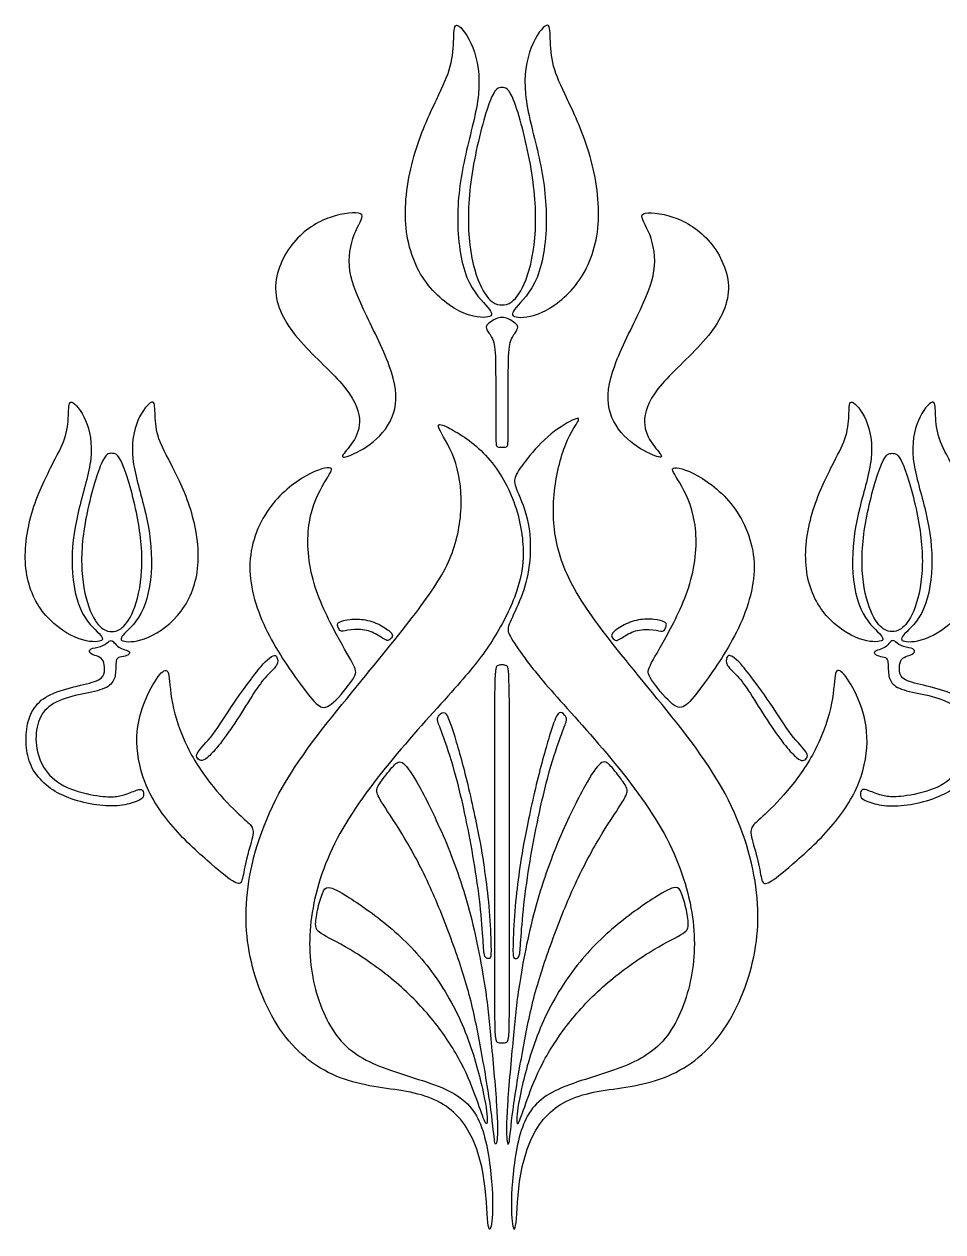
# Model space of a CAD drawing. Header units: millimetres. Extents: x -100 to 100, y -108 to 99.
# Drawn here: x 29.06 to 53.42, y 31.34 to 63.39 of the extents above; entities that cross this region are included whole.
import ezdxf

# ---------------------------------------------------------------- set-up
doc = ezdxf.new("R2010")
doc.units = ezdxf.units.MM
doc.header["$MEASUREMENT"] = 0

msp = doc.modelspace()

# ---------------------------------------------------------------- linework, layer by layer
at = {"color": 5, "linetype": 'ByBlock', "lineweight": -2}
for points, knots in [([(39.994, 61.382), (39.811, 60.994), (39.566, 60.464), (39.399, 59.878), (39.231, 59.293), (39.141, 58.652), (39.184, 58.079), (39.226, 57.507), (39.401, 57.001), (39.676, 56.601), (39.952, 56.201), (40.327, 55.905), (40.647, 55.753), (40.967, 55.6), (41.232, 55.59), (41.493, 55.65), (41.488, 55.72), (41.227, 56.02), (40.972, 56.251), (40.805, 56.666), (40.637, 57.081), (40.557, 57.682), (40.559, 58.257), (40.562, 58.833), (40.647, 59.383), (40.772, 59.936), (40.897, 60.489), (41.062, 61.044), (41.11, 61.532), (41.157, 62.02), (41.087, 62.44), (40.96, 62.765), (40.832, 63.091), (40.647, 63.321), (40.462, 63.386), (40.462, 63.221), (40.454, 63.006), (40.447, 62.79), (40.432, 62.525), (40.364, 62.27), (40.297, 62.015), (40.177, 61.77), (39.994, 61.382)], [0, 0, 0, 0, 0.0625, 0.0625, 0.0625, 0.125, 0.125, 0.125, 0.1875, 0.1875, 0.1875, 0.25, 0.25, 0.25, 0.3125, 0.3125, 0.375, 0.375, 0.4375, 0.4375, 0.4375, 0.5, 0.5, 0.5, 0.5625, 0.5625, 0.5625, 0.625, 0.625, 0.625, 0.6875, 0.6875, 0.6875, 0.75, 0.75, 0.8125, 0.8125, 0.8125, 0.875, 0.875, 0.875, 1, 1, 1, 1]), ([(43.474, 61.382), (43.657, 60.994), (43.902, 60.464), (44.07, 59.878), (44.237, 59.293), (44.327, 58.652), (44.285, 58.079), (44.242, 57.507), (44.067, 57.001), (43.792, 56.601), (43.517, 56.201), (43.141, 55.905), (42.821, 55.753), (42.501, 55.6), (42.236, 55.59), (41.976, 55.65), (41.981, 55.72), (42.241, 56.02), (42.496, 56.251), (42.664, 56.666), (42.831, 57.081), (42.911, 57.682), (42.909, 58.257), (42.906, 58.833), (42.821, 59.383), (42.696, 59.936), (42.571, 60.489), (42.406, 61.044), (42.358, 61.532), (42.311, 62.02), (42.381, 62.44), (42.508, 62.765), (42.636, 63.091), (42.821, 63.321), (43.006, 63.386), (43.006, 63.221), (43.014, 63.006), (43.021, 62.79), (43.036, 62.525), (43.104, 62.27), (43.171, 62.015), (43.292, 61.77), (43.474, 61.382)], [0, 0, 0, 0, 0.0625, 0.0625, 0.0625, 0.125, 0.125, 0.125, 0.1875, 0.1875, 0.1875, 0.25, 0.25, 0.25, 0.3125, 0.3125, 0.375, 0.375, 0.4375, 0.4375, 0.4375, 0.5, 0.5, 0.5, 0.5625, 0.5625, 0.5625, 0.625, 0.625, 0.625, 0.6875, 0.6875, 0.6875, 0.75, 0.75, 0.8125, 0.8125, 0.8125, 0.875, 0.875, 0.875, 1, 1, 1, 1]), ([(41.734, 61.703), (41.645, 61.703), (41.556, 61.703), (41.42, 61.355), (41.283, 61.007), (41.097, 60.312), (40.982, 59.669), (40.867, 59.026), (40.822, 58.435), (40.85, 57.91), (40.877, 57.385), (40.977, 56.924), (41.097, 56.607), (41.217, 56.289), (41.358, 56.114), (41.467, 56.027), (41.576, 55.939), (41.655, 55.94), (41.734, 55.941)], [0, 0, 0, 0, 0.142857, 0.142857, 0.142857, 0.285714, 0.285714, 0.285714, 0.428571, 0.428571, 0.428571, 0.571429, 0.571429, 0.571429, 0.714286, 0.714286, 0.714286, 1, 1, 1, 1]), ([(41.734, 55.941), (41.813, 55.94), (41.892, 55.939), (42.001, 56.027), (42.111, 56.114), (42.251, 56.289), (42.371, 56.607), (42.491, 56.924), (42.591, 57.385), (42.619, 57.91), (42.646, 58.435), (42.601, 59.026), (42.486, 59.669), (42.371, 60.312), (42.186, 61.007), (42.049, 61.355), (41.912, 61.703), (41.823, 61.703), (41.734, 61.703)], [1, 1, 1, 1, 1.285714, 1.285714, 1.285714, 1.428571, 1.428571, 1.428571, 1.571429, 1.571429, 1.571429, 1.714286, 1.714286, 1.714286, 1.857143, 1.857143, 1.857143, 2, 2, 2, 2]), ([(37.689, 56.973), (37.714, 56.628), (37.849, 56.273), (38.065, 55.813), (38.28, 55.352), (38.575, 54.787), (38.745, 54.324), (38.915, 53.861), (38.96, 53.501), (38.89, 53.183), (38.82, 52.866), (38.635, 52.59), (38.41, 52.383), (38.185, 52.175), (37.919, 52.035), (37.744, 51.96), (37.569, 51.885), (37.399, 51.865), (37.669, 52.135), (37.779, 52.303), (37.889, 52.47), (37.975, 52.67), (37.952, 52.923), (37.929, 53.176), (37.799, 53.481), (37.489, 53.841), (37.179, 54.201), (36.689, 54.617), (36.328, 55.045), (35.968, 55.472), (35.738, 55.913), (35.723, 56.808), (35.938, 57.264), (36.216, 57.596), (36.493, 57.929), (36.834, 58.139), (37.179, 58.259), (37.524, 58.379), (37.874, 58.409), (37.985, 58.349), (38.095, 58.289), (37.965, 58.139), (37.857, 57.897), (37.749, 57.654), (37.664, 57.319), (37.689, 56.973)], [0, 0, 0, 0, 0.058824, 0.058824, 0.058824, 0.117647, 0.117647, 0.117647, 0.176471, 0.176471, 0.176471, 0.235294, 0.235294, 0.235294, 0.294118, 0.294118, 0.294118, 0.352941, 0.411765, 0.411765, 0.411765, 0.470588, 0.470588, 0.470588, 0.529412, 0.529412, 0.529412, 0.588235, 0.588235, 0.588235, 0.647059, 0.647059, 0.705882, 0.705882, 0.705882, 0.764706, 0.764706, 0.764706, 0.823529, 0.823529, 0.823529, 0.882353, 0.882353, 0.882353, 1, 1, 1, 1]), ([(45.779, 56.973), (45.754, 56.628), (45.619, 56.273), (45.404, 55.813), (45.188, 55.352), (44.893, 54.787), (44.723, 54.324), (44.553, 53.861), (44.508, 53.501), (44.578, 53.183), (44.648, 52.866), (44.833, 52.59), (45.058, 52.383), (45.284, 52.175), (45.549, 52.035), (45.724, 51.96), (45.899, 51.885), (46.069, 51.865), (45.799, 52.135), (45.689, 52.303), (45.579, 52.47), (45.494, 52.67), (45.516, 52.923), (45.539, 53.176), (45.669, 53.481), (45.979, 53.841), (46.289, 54.201), (46.78, 54.617), (47.14, 55.045), (47.5, 55.472), (47.73, 55.913), (47.745, 56.808), (47.53, 57.264), (47.252, 57.596), (46.975, 57.929), (46.635, 58.139), (46.289, 58.259), (45.944, 58.379), (45.594, 58.409), (45.484, 58.349), (45.374, 58.289), (45.504, 58.139), (45.611, 57.897), (45.719, 57.654), (45.804, 57.319), (45.779, 56.973)], [0, 0, 0, 0, 0.058824, 0.058824, 0.058824, 0.117647, 0.117647, 0.117647, 0.176471, 0.176471, 0.176471, 0.235294, 0.235294, 0.235294, 0.294118, 0.294118, 0.294118, 0.352941, 0.411765, 0.411765, 0.411765, 0.470588, 0.470588, 0.470588, 0.529412, 0.529412, 0.529412, 0.588235, 0.588235, 0.588235, 0.647059, 0.647059, 0.705882, 0.705882, 0.705882, 0.764706, 0.764706, 0.764706, 0.823529, 0.823529, 0.823529, 0.882353, 0.882353, 0.882353, 1, 1, 1, 1]), ([(41.734, 55.606), (41.701, 55.606), (41.668, 55.606), (41.614, 55.585), (41.559, 55.563), (41.483, 55.519), (41.427, 55.481), (41.37, 55.444), (41.334, 55.413), (41.322, 55.376), (41.309, 55.339), (41.32, 55.296), (41.403, 55.169), (41.474, 55.084), (41.514, 54.943), (41.554, 54.802), (41.563, 54.606), (41.566, 54.152), (41.569, 53.698), (41.567, 52.986), (41.569, 52.616), (41.571, 52.245), (41.577, 52.216), (41.591, 52.197), (41.604, 52.178), (41.626, 52.168), (41.651, 52.163), (41.676, 52.158), (41.705, 52.159), (41.734, 52.159)], [0, 0, 0, 0, 0.090909, 0.090909, 0.090909, 0.181818, 0.181818, 0.181818, 0.272727, 0.272727, 0.272727, 0.363636, 0.363636, 0.454545, 0.454545, 0.454545, 0.545455, 0.545455, 0.545455, 0.636364, 0.636364, 0.636364, 0.727273, 0.727273, 0.727273, 0.818182, 0.818182, 0.818182, 1, 1, 1, 1]), ([(41.734, 52.159), (41.763, 52.159), (41.792, 52.158), (41.817, 52.163), (41.843, 52.168), (41.864, 52.178), (41.878, 52.197), (41.891, 52.216), (41.898, 52.245), (41.899, 52.616), (41.901, 52.986), (41.899, 53.698), (41.905, 54.606), (41.914, 54.802), (41.954, 54.943), (41.994, 55.084), (42.065, 55.169), (42.106, 55.232), (42.148, 55.296), (42.159, 55.339), (42.147, 55.376), (42.134, 55.413), (42.098, 55.444), (42.041, 55.481), (41.985, 55.519), (41.909, 55.563), (41.854, 55.585), (41.8, 55.606), (41.767, 55.606), (41.734, 55.606)], [1, 1, 1, 1, 1.181818, 1.181818, 1.181818, 1.272727, 1.272727, 1.272727, 1.363636, 1.363636, 1.363636, 1.454545, 1.454545, 1.545455, 1.545455, 1.545455, 1.636364, 1.636364, 1.636364, 1.727273, 1.727273, 1.727273, 1.818182, 1.818182, 1.818182, 1.909091, 1.909091, 1.909091, 2, 2, 2, 2]), ([(29.828, 51.736), (29.665, 51.418), (29.225, 50.548), (29.064, 49.498), (29.102, 49.028), (29.14, 48.558), (29.297, 48.144), (29.543, 47.815), (29.79, 47.487), (30.126, 47.245), (30.413, 47.12), (30.7, 46.995), (30.938, 46.987), (31.054, 47.011), (31.171, 47.036), (31.166, 47.093), (31.05, 47.216), (30.933, 47.339), (30.704, 47.528), (30.554, 47.869), (30.404, 48.209), (30.332, 48.702), (30.335, 49.174), (30.337, 49.645), (30.413, 50.097), (30.525, 50.55), (30.637, 51.004), (30.785, 51.459), (30.828, 51.859), (30.87, 52.259), (30.808, 52.604), (30.693, 52.871), (30.579, 53.137), (30.413, 53.326), (30.33, 53.353), (30.247, 53.379), (30.247, 53.244), (30.234, 52.891), (30.22, 52.674), (30.16, 52.464), (30.099, 52.255), (29.992, 52.054), (29.828, 51.736)], [0, 0, 0, 0, 0.0625, 0.125, 0.125, 0.125, 0.1875, 0.1875, 0.1875, 0.25, 0.25, 0.25, 0.3125, 0.3125, 0.3125, 0.375, 0.375, 0.375, 0.4375, 0.4375, 0.4375, 0.5, 0.5, 0.5, 0.5625, 0.5625, 0.5625, 0.625, 0.625, 0.625, 0.6875, 0.6875, 0.6875, 0.75, 0.75, 0.75, 0.8125, 0.8125, 0.875, 0.875, 0.875, 1, 1, 1, 1]), ([(32.946, 51.736), (33.109, 51.418), (33.329, 50.983), (33.629, 50.023), (33.71, 49.498), (33.672, 49.028), (33.634, 48.558), (33.477, 48.144), (33.23, 47.815), (32.984, 47.487), (32.648, 47.245), (32.361, 47.12), (32.074, 46.995), (31.836, 46.987), (31.72, 47.011), (31.603, 47.036), (31.608, 47.093), (31.724, 47.216), (31.841, 47.339), (32.069, 47.528), (32.22, 47.869), (32.37, 48.209), (32.442, 48.702), (32.439, 49.174), (32.437, 49.645), (32.361, 50.097), (32.249, 50.55), (32.137, 51.004), (31.989, 51.459), (31.946, 51.859), (31.904, 52.259), (31.966, 52.604), (32.081, 52.871), (32.195, 53.137), (32.361, 53.326), (32.444, 53.353), (32.527, 53.379), (32.527, 53.244), (32.54, 52.891), (32.554, 52.674), (32.614, 52.464), (32.675, 52.255), (32.782, 52.054), (32.946, 51.736)], [0, 0, 0, 0, 0.0625, 0.0625, 0.125, 0.125, 0.125, 0.1875, 0.1875, 0.1875, 0.25, 0.25, 0.25, 0.3125, 0.3125, 0.3125, 0.375, 0.375, 0.375, 0.4375, 0.4375, 0.4375, 0.5, 0.5, 0.5, 0.5625, 0.5625, 0.5625, 0.625, 0.625, 0.625, 0.6875, 0.6875, 0.6875, 0.75, 0.75, 0.75, 0.8125, 0.8125, 0.875, 0.875, 0.875, 1, 1, 1, 1]), ([(50.522, 51.736), (50.359, 51.418), (49.919, 50.548), (49.758, 49.498), (49.796, 49.028), (49.834, 48.558), (49.991, 48.144), (50.238, 47.815), (50.484, 47.487), (50.82, 47.245), (51.107, 47.12), (51.394, 46.995), (51.632, 46.987), (51.748, 47.011), (51.865, 47.036), (51.86, 47.093), (51.744, 47.216), (51.627, 47.339), (51.399, 47.528), (51.249, 47.869), (51.098, 48.209), (51.027, 48.702), (51.029, 49.174), (51.031, 49.645), (51.107, 50.097), (51.219, 50.55), (51.331, 51.004), (51.479, 51.459), (51.522, 51.859), (51.565, 52.259), (51.502, 52.604), (51.388, 52.871), (51.273, 53.137), (51.107, 53.326), (50.941, 53.379), (50.941, 53.244), (50.935, 53.068), (50.928, 52.891), (50.915, 52.674), (50.854, 52.464), (50.794, 52.255), (50.686, 52.054), (50.522, 51.736)], [0, 0, 0, 0, 0.0625, 0.125, 0.125, 0.125, 0.1875, 0.1875, 0.1875, 0.25, 0.25, 0.25, 0.3125, 0.3125, 0.3125, 0.375, 0.375, 0.375, 0.4375, 0.4375, 0.4375, 0.5, 0.5, 0.5, 0.5625, 0.5625, 0.5625, 0.625, 0.625, 0.625, 0.6875, 0.6875, 0.6875, 0.75, 0.75, 0.8125, 0.8125, 0.8125, 0.875, 0.875, 0.875, 1, 1, 1, 1]), ([(53.64, 51.736), (53.804, 51.418), (54.243, 50.548), (54.404, 49.498), (54.366, 49.028), (54.328, 48.558), (54.171, 48.144), (53.925, 47.815), (53.678, 47.487), (53.342, 47.245), (53.055, 47.12), (52.768, 46.995), (52.531, 46.987), (52.414, 47.011), (52.298, 47.036), (52.302, 47.093), (52.419, 47.216), (52.535, 47.339), (52.764, 47.528), (52.914, 47.869), (53.064, 48.209), (53.136, 48.702), (53.134, 49.174), (53.131, 49.645), (53.055, 50.097), (52.943, 50.55), (52.831, 51.004), (52.683, 51.459), (52.64, 51.859), (52.598, 52.259), (52.661, 52.604), (52.775, 52.871), (52.889, 53.137), (53.055, 53.326), (53.221, 53.379), (53.221, 53.244), (53.228, 53.068), (53.234, 52.891), (53.248, 52.674), (53.308, 52.464), (53.369, 52.255), (53.476, 52.054), (53.64, 51.736)], [0, 0, 0, 0, 0.0625, 0.125, 0.125, 0.125, 0.1875, 0.1875, 0.1875, 0.25, 0.25, 0.25, 0.3125, 0.3125, 0.3125, 0.375, 0.375, 0.375, 0.4375, 0.4375, 0.4375, 0.5, 0.5, 0.5, 0.5625, 0.5625, 0.5625, 0.625, 0.625, 0.625, 0.6875, 0.6875, 0.6875, 0.75, 0.75, 0.8125, 0.8125, 0.8125, 0.875, 0.875, 0.875, 1, 1, 1, 1]), ([(43.975, 47.888), (44.368, 47.304), (44.933, 46.609), (45.599, 45.798), (46.264, 44.987), (47.03, 44.062), (47.553, 43.144), (48.075, 42.225), (48.356, 41.315), (48.466, 40.497), (48.576, 39.679), (48.516, 38.953), (48.311, 38.238), (48.105, 37.522), (47.755, 36.817), (47.3, 36.309), (46.845, 35.801), (46.284, 35.491), (45.098, 35.155), (44.473, 35.13), (43.457, 34.87), (43.067, 34.635), (42.784, 34.265), (42.501, 33.894), (42.326, 33.389), (42.234, 32.874), (42.141, 32.358), (42.131, 31.833), (42.081, 31.343), (42.041, 31.378), (42.014, 31.553), (41.986, 31.728), (41.971, 32.043), (41.999, 32.503), (42.026, 32.964), (42.096, 33.569), (42.246, 34.03), (42.396, 34.49), (42.627, 34.805), (43.064, 35.043), (43.502, 35.28), (44.148, 35.441), (44.688, 35.628), (45.228, 35.816), (45.664, 36.031), (45.999, 36.406), (46.334, 36.782), (46.569, 37.317), (46.704, 37.882), (46.84, 38.448), (46.875, 39.043), (46.785, 39.696), (46.694, 40.349), (46.479, 41.06), (46.104, 41.775), (45.729, 42.491), (45.193, 43.211), (44.62, 43.902), (44.048, 44.592), (43.437, 45.253), (43.034, 45.713), (42.631, 46.173), (42.436, 46.434), (42.276, 46.656), (42.115, 46.878), (41.989, 47.063), (41.873, 47.305), (41.883, 47.362), (41.95, 47.517), (42.016, 47.673), (42.138, 47.925), (42.239, 48.18), (42.339, 48.436), (42.416, 48.693), (42.496, 49.364), (42.499, 49.777), (42.364, 50.49), (42.226, 50.79), (42.147, 50.981), (42.068, 51.173), (42.048, 51.255), (42.082, 51.36), (42.116, 51.465), (42.204, 51.593), (42.352, 51.784), (42.501, 51.976), (42.711, 52.231), (43.182, 52.644), (43.442, 52.801), (43.596, 52.876), (43.75, 52.951), (43.797, 52.944), (43.75, 52.851), (43.702, 52.759), (43.56, 52.581), (43.424, 52.241), (43.289, 51.901), (43.162, 51.398), (43.115, 50.9), (43.069, 50.402), (43.104, 49.909), (43.232, 49.427), (43.36, 48.944), (43.581, 48.472), (43.975, 47.888)], [0, 0, 0, 0, 0.026316, 0.026316, 0.026316, 0.052632, 0.052632, 0.052632, 0.078947, 0.078947, 0.078947, 0.105263, 0.105263, 0.105263, 0.131579, 0.131579, 0.131579, 0.157895, 0.157895, 0.184211, 0.184211, 0.210526, 0.210526, 0.210526, 0.236842, 0.236842, 0.236842, 0.263158, 0.263158, 0.289474, 0.289474, 0.289474, 0.315789, 0.315789, 0.315789, 0.342105, 0.342105, 0.342105, 0.368421, 0.368421, 0.368421, 0.394737, 0.394737, 0.394737, 0.421053, 0.421053, 0.421053, 0.447368, 0.447368, 0.447368, 0.473684, 0.473684, 0.473684, 0.5, 0.5, 0.5, 0.526316, 0.526316, 0.526316, 0.552632, 0.552632, 0.552632, 0.578947, 0.578947, 0.578947, 0.605263, 0.605263, 0.631579, 0.631579, 0.631579, 0.657895, 0.657895, 0.657895, 0.684211, 0.684211, 0.710526, 0.710526, 0.736842, 0.736842, 0.736842, 0.763158, 0.763158, 0.763158, 0.789474, 0.789474, 0.789474, 0.815789, 0.815789, 0.842105, 0.842105, 0.842105, 0.868421, 0.868421, 0.868421, 0.894737, 0.894737, 0.894737, 0.921053, 0.921053, 0.921053, 0.947368, 0.947368, 0.947368, 1, 1, 1, 1]), ([(42.065, 48.177), (42.221, 48.586), (42.301, 48.971), (42.295, 49.409), (42.289, 49.847), (42.196, 50.337), (41.833, 51.255), (41.563, 51.683), (41.239, 52.011), (40.915, 52.338), (40.537, 52.566), (40.085, 52.794), (40.009, 52.794), (40.071, 52.65), (40.132, 52.506), (40.33, 52.218), (40.462, 51.863), (40.595, 51.508), (40.662, 51.085), (40.642, 50.187), (40.555, 49.712), (40.377, 49.268), (40.2, 48.824), (39.933, 48.412), (39.517, 47.858), (39.1, 47.304), (38.535, 46.609), (37.87, 45.798), (37.204, 44.987), (36.439, 44.062), (35.916, 43.144), (35.393, 42.225), (35.113, 41.315), (35.002, 40.497), (34.892, 39.679), (34.952, 38.953), (35.158, 38.238), (35.363, 37.522), (35.713, 36.817), (36.168, 36.309), (36.624, 35.801), (37.184, 35.491), (37.777, 35.323), (38.37, 35.155), (38.995, 35.13), (39.503, 35), (40.011, 34.87), (40.401, 34.635), (40.684, 34.265), (40.967, 33.894), (41.142, 33.389), (41.234, 32.874), (41.327, 32.358), (41.337, 31.833), (41.362, 31.588), (41.387, 31.343), (41.427, 31.378), (41.455, 31.553), (41.482, 31.728), (41.497, 32.043), (41.47, 32.503), (41.442, 32.964), (41.372, 33.569), (41.222, 34.03), (41.072, 34.49), (40.842, 34.805), (40.404, 35.043), (39.966, 35.28), (39.321, 35.441), (38.78, 35.628), (38.24, 35.816), (37.805, 36.031), (37.469, 36.406), (37.134, 36.782), (36.899, 37.317), (36.764, 37.882), (36.629, 38.448), (36.594, 39.043), (36.684, 39.696), (36.774, 40.349), (36.989, 41.06), (37.364, 41.775), (37.739, 42.491), (38.275, 43.211), (38.848, 43.902), (39.421, 44.592), (40.031, 45.253), (40.47, 45.748), (40.909, 46.243), (41.176, 46.572), (41.426, 46.954), (41.676, 47.335), (41.908, 47.768), (42.065, 48.177)], [0, 0, 0, 0, 0.030303, 0.030303, 0.030303, 0.060606, 0.060606, 0.090909, 0.090909, 0.090909, 0.121212, 0.121212, 0.151515, 0.151515, 0.151515, 0.181818, 0.181818, 0.181818, 0.212121, 0.212121, 0.242424, 0.242424, 0.242424, 0.272727, 0.272727, 0.272727, 0.30303, 0.30303, 0.30303, 0.333333, 0.333333, 0.333333, 0.363636, 0.363636, 0.363636, 0.393939, 0.393939, 0.393939, 0.424242, 0.424242, 0.424242, 0.454545, 0.454545, 0.454545, 0.484848, 0.484848, 0.484848, 0.515152, 0.515152, 0.515152, 0.545455, 0.545455, 0.545455, 0.575758, 0.575758, 0.575758, 0.606061, 0.606061, 0.606061, 0.636364, 0.636364, 0.636364, 0.666667, 0.666667, 0.666667, 0.69697, 0.69697, 0.69697, 0.727273, 0.727273, 0.727273, 0.757576, 0.757576, 0.757576, 0.787879, 0.787879, 0.787879, 0.818182, 0.818182, 0.818182, 0.848485, 0.848485, 0.848485, 0.878788, 0.878788, 0.878788, 0.909091, 0.909091, 0.909091, 0.939394, 0.939394, 0.939394, 1, 1, 1, 1]), ([(31.387, 51.999), (31.307, 51.999), (31.228, 51.999), (31.105, 51.714), (30.982, 51.429), (30.817, 50.858), (30.713, 50.331), (30.61, 49.804), (30.57, 49.32), (30.595, 48.889), (30.619, 48.458), (30.709, 48.081), (30.817, 47.82), (30.924, 47.56), (31.05, 47.416), (31.148, 47.344), (31.246, 47.273), (31.316, 47.274), (31.387, 47.275)], [0, 0, 0, 0, 0.142857, 0.142857, 0.142857, 0.285714, 0.285714, 0.285714, 0.428571, 0.428571, 0.428571, 0.571429, 0.571429, 0.571429, 0.714286, 0.714286, 0.714286, 1, 1, 1, 1]), ([(31.387, 47.275), (31.458, 47.274), (31.528, 47.273), (31.626, 47.344), (31.724, 47.416), (31.85, 47.56), (31.957, 47.82), (32.065, 48.081), (32.155, 48.458), (32.179, 48.889), (32.204, 49.32), (32.164, 49.804), (32.06, 50.331), (31.957, 50.858), (31.792, 51.429), (31.669, 51.714), (31.546, 51.999), (31.467, 51.999), (31.387, 51.999)], [1, 1, 1, 1, 1.285714, 1.285714, 1.285714, 1.428571, 1.428571, 1.428571, 1.571429, 1.571429, 1.571429, 1.714286, 1.714286, 1.714286, 1.857143, 1.857143, 1.857143, 2, 2, 2, 2]), ([(52.081, 47.275), (52.011, 47.274), (51.94, 47.273), (51.842, 47.344), (51.744, 47.416), (51.618, 47.56), (51.511, 47.82), (51.403, 48.081), (51.314, 48.458), (51.289, 48.889), (51.264, 49.32), (51.305, 49.804), (51.408, 50.331), (51.511, 50.858), (51.677, 51.429), (51.799, 51.714), (51.922, 51.999), (52.002, 51.999), (52.081, 51.999)], [1, 1, 1, 1, 1.285714, 1.285714, 1.285714, 1.428571, 1.428571, 1.428571, 1.571429, 1.571429, 1.571429, 1.714286, 1.714286, 1.714286, 1.857143, 1.857143, 1.857143, 2, 2, 2, 2]), ([(52.081, 51.999), (52.161, 51.999), (52.24, 51.999), (52.363, 51.714), (52.486, 51.429), (52.652, 50.858), (52.858, 49.804), (52.898, 49.32), (52.874, 48.889), (52.849, 48.458), (52.759, 48.081), (52.652, 47.82), (52.544, 47.56), (52.419, 47.416), (52.32, 47.344), (52.222, 47.273), (52.152, 47.274), (52.081, 47.275)], [0, 0, 0, 0, 0.142857, 0.142857, 0.142857, 0.285714, 0.285714, 0.428571, 0.428571, 0.428571, 0.571429, 0.571429, 0.571429, 0.714286, 0.714286, 0.714286, 1, 1, 1, 1]), ([(36.408, 45.848), (36.163, 46.181), (35.798, 46.696), (35.518, 47.257), (35.237, 47.817), (35.042, 48.422), (35.052, 49.563), (35.258, 50.099), (35.55, 50.514), (35.843, 50.929), (36.223, 51.224), (36.859, 51.58), (37.114, 51.64), (37.189, 51.607), (37.264, 51.575), (37.159, 51.45), (37.019, 51.212), (36.879, 50.974), (36.703, 50.624), (36.628, 50.176), (36.553, 49.728), (36.578, 49.183), (36.724, 48.648), (36.869, 48.112), (37.134, 47.587), (37.346, 47.194), (37.559, 46.801), (37.719, 46.541), (37.799, 46.381), (37.879, 46.221), (37.879, 46.161), (37.767, 45.991), (37.654, 45.821), (37.429, 45.54), (37.104, 45.245), (37.004, 45.23), (36.891, 45.298), (36.779, 45.365), (36.653, 45.515), (36.408, 45.848)], [0, 0, 0, 0, 0.066667, 0.066667, 0.066667, 0.133333, 0.133333, 0.2, 0.2, 0.2, 0.266667, 0.266667, 0.333333, 0.333333, 0.333333, 0.4, 0.4, 0.4, 0.466667, 0.466667, 0.466667, 0.533333, 0.533333, 0.533333, 0.6, 0.6, 0.6, 0.666667, 0.666667, 0.666667, 0.733333, 0.733333, 0.733333, 0.8, 0.8, 0.866667, 0.866667, 0.866667, 1, 1, 1, 1]), ([(47.06, 45.848), (47.305, 46.181), (47.67, 46.696), (47.951, 47.257), (48.231, 47.817), (48.426, 48.422), (48.416, 49.563), (48.211, 50.099), (47.918, 50.514), (47.625, 50.929), (47.245, 51.224), (46.61, 51.58), (46.354, 51.64), (46.279, 51.607), (46.204, 51.575), (46.309, 51.45), (46.449, 51.212), (46.59, 50.974), (46.765, 50.624), (46.84, 50.176), (46.915, 49.728), (46.89, 49.183), (46.6, 48.112), (46.334, 47.587), (46.122, 47.194), (45.909, 46.801), (45.749, 46.541), (45.669, 46.381), (45.589, 46.221), (45.589, 46.161), (45.814, 45.821), (46.039, 45.54), (46.202, 45.393), (46.364, 45.245), (46.464, 45.23), (46.577, 45.298), (46.69, 45.365), (46.815, 45.515), (47.06, 45.848)], [0, 0, 0, 0, 0.066667, 0.066667, 0.066667, 0.133333, 0.133333, 0.2, 0.2, 0.2, 0.266667, 0.266667, 0.333333, 0.333333, 0.333333, 0.4, 0.4, 0.4, 0.466667, 0.466667, 0.466667, 0.533333, 0.533333, 0.6, 0.6, 0.6, 0.666667, 0.666667, 0.666667, 0.733333, 0.733333, 0.8, 0.8, 0.8, 0.866667, 0.866667, 0.866667, 1, 1, 1, 1]), ([(38.539, 47.424), (38.415, 47.492), (38.263, 47.549), (37.971, 47.606), (37.83, 47.607), (37.708, 47.592), (37.585, 47.578), (37.48, 47.547), (37.426, 47.522), (37.372, 47.497), (37.369, 47.476), (37.376, 47.44), (37.383, 47.404), (37.401, 47.353), (37.418, 47.32), (37.436, 47.288), (37.453, 47.274), (37.584, 47.289), (37.696, 47.318), (37.827, 47.325), (37.958, 47.332), (38.108, 47.317), (38.241, 47.27), (38.375, 47.224), (38.493, 47.145), (38.569, 47.097), (38.644, 47.049), (38.677, 47.031), (38.71, 47.036), (38.743, 47.041), (38.777, 47.07), (38.802, 47.101), (38.827, 47.133), (38.843, 47.167), (38.803, 47.223), (38.762, 47.279), (38.664, 47.357), (38.539, 47.424)], [0, 0, 0, 0, 0.071429, 0.071429, 0.142857, 0.142857, 0.142857, 0.214286, 0.214286, 0.214286, 0.285714, 0.285714, 0.285714, 0.357143, 0.357143, 0.357143, 0.428571, 0.428571, 0.5, 0.5, 0.5, 0.571429, 0.571429, 0.571429, 0.642857, 0.642857, 0.642857, 0.714286, 0.714286, 0.714286, 0.785714, 0.785714, 0.785714, 0.857143, 0.857143, 0.857143, 1, 1, 1, 1]), ([(44.929, 47.424), (45.054, 47.492), (45.206, 47.549), (45.498, 47.606), (45.638, 47.607), (45.76, 47.592), (45.883, 47.578), (45.988, 47.547), (46.042, 47.522), (46.096, 47.497), (46.099, 47.476), (46.092, 47.44), (46.085, 47.404), (46.067, 47.353), (46.032, 47.288), (46.015, 47.274), (45.885, 47.289), (45.772, 47.318), (45.641, 47.325), (45.51, 47.332), (45.361, 47.317), (45.093, 47.224), (44.975, 47.145), (44.899, 47.097), (44.824, 47.049), (44.791, 47.031), (44.725, 47.041), (44.691, 47.07), (44.666, 47.101), (44.641, 47.133), (44.625, 47.167), (44.666, 47.223), (44.706, 47.279), (44.804, 47.357), (44.929, 47.424)], [0, 0, 0, 0, 0.071429, 0.071429, 0.142857, 0.142857, 0.142857, 0.214286, 0.214286, 0.214286, 0.285714, 0.285714, 0.285714, 0.357143, 0.357143, 0.428571, 0.428571, 0.5, 0.5, 0.5, 0.571429, 0.571429, 0.642857, 0.642857, 0.642857, 0.714286, 0.714286, 0.785714, 0.785714, 0.785714, 0.857143, 0.857143, 0.857143, 1, 1, 1, 1]), ([(31.079, 42.904), (30.865, 42.932), (30.555, 42.992), (30.296, 43.094), (30.037, 43.197), (29.83, 43.342), (29.681, 43.527), (29.532, 43.712), (29.442, 43.937), (29.402, 44.163), (29.362, 44.388), (29.372, 44.613), (29.422, 44.803), (29.472, 44.993), (29.562, 45.148), (29.716, 45.271), (29.87, 45.393), (30.087, 45.484), (30.324, 45.547), (30.56, 45.611), (30.815, 45.649), (31.006, 45.7), (31.196, 45.751), (31.321, 45.816), (31.392, 45.906), (31.463, 45.996), (31.481, 46.111), (31.488, 46.21), (31.496, 46.309), (31.493, 46.392), (31.499, 46.453), (31.505, 46.514), (31.518, 46.554), (31.608, 46.601), (31.685, 46.607), (31.74, 46.621), (31.796, 46.636), (31.831, 46.658), (31.869, 46.701), (31.871, 46.721), (31.811, 46.762), (31.749, 46.783), (31.633, 46.826), (31.581, 46.847), (31.536, 46.886), (31.491, 46.925), (31.453, 46.981), (31.42, 47.01), (31.386, 47.038), (31.356, 47.04), (31.318, 47.013), (31.279, 46.986), (31.233, 46.931), (31.072, 46.862), (30.957, 46.848), (30.885, 46.826), (30.814, 46.803), (30.787, 46.772), (30.793, 46.741), (30.799, 46.709), (30.839, 46.678), (30.894, 46.654), (30.949, 46.631), (31.019, 46.614), (31.071, 46.585), (31.123, 46.556), (31.157, 46.513), (31.177, 46.444), (31.197, 46.375), (31.203, 46.28), (31.191, 46.198), (31.179, 46.115), (31.149, 46.045), (30.912, 45.928), (30.704, 45.88), (30.469, 45.822), (30.234, 45.764), (29.971, 45.695), (29.772, 45.602), (29.573, 45.51), (29.438, 45.393), (29.339, 45.25), (29.239, 45.106), (29.175, 44.934), (29.142, 44.751), (29.109, 44.568), (29.107, 44.373), (29.127, 44.185), (29.147, 43.997), (29.189, 43.817), (29.279, 43.649), (29.368, 43.481), (29.504, 43.324), (29.801, 43.072), (29.961, 42.975), (30.157, 42.893), (30.354, 42.81), (30.586, 42.742), (30.815, 42.698), (31.043, 42.654), (31.267, 42.635), (31.463, 42.645), (31.659, 42.654), (31.826, 42.692), (31.951, 42.73), (32.076, 42.768), (32.159, 42.807), (32.198, 42.85), (32.238, 42.893), (32.234, 42.94), (32.225, 42.989), (32.216, 43.037), (32.203, 43.086), (32.069, 43.078), (31.949, 43.022), (31.838, 42.98), (31.727, 42.939), (31.626, 42.913), (31.517, 42.897), (31.408, 42.882), (31.292, 42.877), (31.079, 42.904)], [0, 0, 0, 0, 0.022727, 0.022727, 0.022727, 0.045455, 0.045455, 0.045455, 0.068182, 0.068182, 0.068182, 0.090909, 0.090909, 0.090909, 0.113636, 0.113636, 0.113636, 0.136364, 0.136364, 0.136364, 0.159091, 0.159091, 0.159091, 0.181818, 0.181818, 0.181818, 0.204545, 0.204545, 0.204545, 0.227273, 0.227273, 0.227273, 0.25, 0.25, 0.272727, 0.272727, 0.272727, 0.295455, 0.295455, 0.318182, 0.318182, 0.340909, 0.340909, 0.363636, 0.363636, 0.363636, 0.386364, 0.386364, 0.386364, 0.409091, 0.409091, 0.409091, 0.431818, 0.431818, 0.454545, 0.454545, 0.454545, 0.477273, 0.477273, 0.477273, 0.5, 0.5, 0.5, 0.522727, 0.522727, 0.522727, 0.545455, 0.545455, 0.545455, 0.568182, 0.568182, 0.568182, 0.590909, 0.590909, 0.613636, 0.613636, 0.613636, 0.636364, 0.636364, 0.636364, 0.659091, 0.659091, 0.659091, 0.681818, 0.681818, 0.681818, 0.704545, 0.704545, 0.704545, 0.727273, 0.727273, 0.727273, 0.75, 0.75, 0.772727, 0.772727, 0.772727, 0.795455, 0.795455, 0.795455, 0.818182, 0.818182, 0.818182, 0.840909, 0.840909, 0.840909, 0.863636, 0.863636, 0.863636, 0.886364, 0.886364, 0.886364, 0.909091, 0.909091, 0.931818, 0.931818, 0.931818, 0.954545, 0.954545, 0.954545, 1, 1, 1, 1]), ([(52.389, 42.904), (52.603, 42.932), (52.913, 42.992), (53.172, 43.094), (53.431, 43.197), (53.639, 43.342), (53.787, 43.527), (53.936, 43.712), (54.026, 43.937), (54.066, 44.163), (54.106, 44.388), (54.096, 44.613), (54.046, 44.803), (53.996, 44.993), (53.906, 45.148), (53.752, 45.271), (53.599, 45.393), (53.381, 45.484), (52.908, 45.611), (52.653, 45.649), (52.273, 45.751), (52.147, 45.816), (52.076, 45.906), (52.005, 45.996), (51.987, 46.111), (51.98, 46.21), (51.972, 46.309), (51.975, 46.392), (51.969, 46.453), (51.964, 46.514), (51.95, 46.554), (51.86, 46.601), (51.783, 46.607), (51.672, 46.636), (51.637, 46.658), (51.6, 46.701), (51.597, 46.721), (51.657, 46.762), (51.72, 46.783), (51.777, 46.804), (51.835, 46.826), (51.887, 46.847), (51.932, 46.886), (51.977, 46.925), (52.015, 46.981), (52.082, 47.038), (52.112, 47.04), (52.151, 47.013), (52.189, 46.986), (52.235, 46.931), (52.396, 46.862), (52.511, 46.848), (52.583, 46.826), (52.654, 46.803), (52.682, 46.772), (52.675, 46.741), (52.669, 46.709), (52.629, 46.678), (52.574, 46.654), (52.519, 46.631), (52.449, 46.614), (52.397, 46.585), (52.345, 46.556), (52.311, 46.513), (52.291, 46.444), (52.271, 46.375), (52.265, 46.28), (52.277, 46.198), (52.289, 46.115), (52.319, 46.045), (52.556, 45.928), (52.764, 45.88), (52.999, 45.822), (53.235, 45.764), (53.497, 45.695), (53.696, 45.602), (53.895, 45.51), (54.03, 45.393), (54.13, 45.25), (54.229, 45.106), (54.293, 44.934), (54.359, 44.568), (54.362, 44.373), (54.342, 44.185), (54.322, 43.997), (54.279, 43.817), (54.19, 43.649), (54.1, 43.481), (53.964, 43.324), (53.667, 43.072), (53.507, 42.975), (53.311, 42.893), (53.114, 42.81), (52.882, 42.742), (52.653, 42.698), (52.425, 42.654), (52.201, 42.635), (52.005, 42.645), (51.81, 42.654), (51.642, 42.692), (51.517, 42.73), (51.392, 42.768), (51.309, 42.807), (51.27, 42.85), (51.231, 42.893), (51.234, 42.94), (51.243, 42.989), (51.252, 43.037), (51.266, 43.086), (51.399, 43.078), (51.52, 43.022), (51.63, 42.98), (51.741, 42.939), (51.842, 42.913), (51.951, 42.897), (52.06, 42.882), (52.176, 42.877), (52.389, 42.904)], [0, 0, 0, 0, 0.022727, 0.022727, 0.022727, 0.045455, 0.045455, 0.045455, 0.068182, 0.068182, 0.068182, 0.090909, 0.090909, 0.090909, 0.113636, 0.113636, 0.113636, 0.136364, 0.136364, 0.159091, 0.159091, 0.181818, 0.181818, 0.181818, 0.204545, 0.204545, 0.204545, 0.227273, 0.227273, 0.227273, 0.25, 0.25, 0.272727, 0.272727, 0.295455, 0.295455, 0.318182, 0.318182, 0.340909, 0.340909, 0.340909, 0.363636, 0.363636, 0.363636, 0.386364, 0.386364, 0.409091, 0.409091, 0.409091, 0.431818, 0.431818, 0.454545, 0.454545, 0.454545, 0.477273, 0.477273, 0.477273, 0.5, 0.5, 0.5, 0.522727, 0.522727, 0.522727, 0.545455, 0.545455, 0.545455, 0.568182, 0.568182, 0.568182, 0.590909, 0.590909, 0.613636, 0.613636, 0.613636, 0.636364, 0.636364, 0.636364, 0.659091, 0.659091, 0.659091, 0.681818, 0.681818, 0.704545, 0.704545, 0.704545, 0.727273, 0.727273, 0.727273, 0.75, 0.75, 0.772727, 0.772727, 0.772727, 0.795455, 0.795455, 0.795455, 0.818182, 0.818182, 0.818182, 0.840909, 0.840909, 0.840909, 0.863636, 0.863636, 0.863636, 0.886364, 0.886364, 0.886364, 0.909091, 0.909091, 0.931818, 0.931818, 0.931818, 0.954545, 0.954545, 0.954545, 1, 1, 1, 1]), ([(35.181, 46.139), (35.041, 45.956), (34.823, 45.664), (34.622, 45.366), (34.42, 45.068), (34.235, 44.765), (34.065, 44.542), (33.895, 44.318), (33.74, 44.173), (33.675, 44.079), (33.61, 43.985), (33.635, 43.942), (33.661, 43.909), (33.687, 43.875), (33.715, 43.85), (33.755, 43.847), (33.795, 43.845), (33.848, 43.865), (33.923, 43.926), (33.998, 43.987), (34.095, 44.09), (34.219, 44.244), (34.343, 44.398), (34.493, 44.603), (34.648, 44.838), (34.803, 45.073), (34.963, 45.338), (35.097, 45.549), (35.231, 45.759), (35.339, 45.914), (35.456, 46.045), (35.574, 46.176), (35.701, 46.284), (35.755, 46.373), (35.809, 46.462), (35.789, 46.532), (35.768, 46.579), (35.746, 46.627), (35.724, 46.652), (35.67, 46.629), (35.616, 46.607), (35.531, 46.537), (35.457, 46.465), (35.384, 46.394), (35.321, 46.322), (35.181, 46.139)], [0, 0, 0, 0, 0.0625, 0.0625, 0.0625, 0.125, 0.125, 0.125, 0.1875, 0.1875, 0.1875, 0.25, 0.25, 0.25, 0.3125, 0.3125, 0.3125, 0.375, 0.375, 0.375, 0.4375, 0.4375, 0.4375, 0.5, 0.5, 0.5, 0.5625, 0.5625, 0.5625, 0.625, 0.625, 0.625, 0.6875, 0.6875, 0.6875, 0.75, 0.75, 0.75, 0.8125, 0.8125, 0.8125, 0.875, 0.875, 0.875, 1, 1, 1, 1]), ([(48.287, 46.139), (48.427, 45.956), (48.645, 45.664), (48.846, 45.366), (49.048, 45.068), (49.233, 44.765), (49.403, 44.542), (49.573, 44.318), (49.728, 44.173), (49.793, 44.079), (49.858, 43.985), (49.833, 43.942), (49.807, 43.909), (49.781, 43.875), (49.753, 43.85), (49.713, 43.847), (49.673, 43.845), (49.621, 43.865), (49.546, 43.926), (49.471, 43.987), (49.373, 44.09), (49.249, 44.244), (49.125, 44.398), (48.975, 44.603), (48.82, 44.838), (48.665, 45.073), (48.505, 45.338), (48.371, 45.549), (48.237, 45.759), (48.13, 45.914), (48.012, 46.045), (47.894, 46.176), (47.767, 46.284), (47.713, 46.373), (47.659, 46.462), (47.679, 46.532), (47.7, 46.579), (47.722, 46.627), (47.744, 46.652), (47.798, 46.629), (47.852, 46.607), (47.937, 46.537), (48.011, 46.465), (48.084, 46.394), (48.147, 46.322), (48.287, 46.139)], [0, 0, 0, 0, 0.0625, 0.0625, 0.0625, 0.125, 0.125, 0.125, 0.1875, 0.1875, 0.1875, 0.25, 0.25, 0.25, 0.3125, 0.3125, 0.3125, 0.375, 0.375, 0.375, 0.4375, 0.4375, 0.4375, 0.5, 0.5, 0.5, 0.5625, 0.5625, 0.5625, 0.625, 0.625, 0.625, 0.6875, 0.6875, 0.6875, 0.75, 0.75, 0.75, 0.8125, 0.8125, 0.8125, 0.875, 0.875, 0.875, 1, 1, 1, 1]), ([(34.756, 42.427), (34.582, 42.591), (34.324, 42.848), (34.074, 43.156), (33.824, 43.464), (33.581, 43.822), (33.391, 44.208), (33.201, 44.595), (33.064, 45.01), (32.995, 45.366), (32.926, 45.723), (32.926, 46.021), (32.848, 46.288), (32.771, 46.258), (32.661, 46.127), (32.551, 45.996), (32.408, 45.763), (32.288, 45.478), (32.168, 45.193), (32.07, 44.855), (32.055, 44.476), (32.04, 44.097), (32.108, 43.676), (32.269, 43.267), (32.431, 42.858), (32.686, 42.461), (33.011, 42.085), (33.336, 41.71), (33.732, 41.357), (34.025, 41.103), (34.319, 40.849), (34.512, 40.694), (34.633, 40.625), (34.755, 40.557), (34.805, 40.574), (34.84, 40.677), (34.875, 40.779), (34.895, 40.967), (34.947, 41.186), (35, 41.405), (35.085, 41.655), (35.118, 41.816), (35.15, 41.978), (35.13, 42.05), (35.075, 42.122), (35.02, 42.193), (34.93, 42.263), (34.756, 42.427)], [0, 0, 0, 0, 0.058824, 0.058824, 0.058824, 0.117647, 0.117647, 0.117647, 0.176471, 0.176471, 0.176471, 0.235294, 0.235294, 0.294118, 0.294118, 0.294118, 0.352941, 0.352941, 0.352941, 0.411765, 0.411765, 0.411765, 0.470588, 0.470588, 0.470588, 0.529412, 0.529412, 0.529412, 0.588235, 0.588235, 0.588235, 0.647059, 0.647059, 0.647059, 0.705882, 0.705882, 0.705882, 0.764706, 0.764706, 0.764706, 0.823529, 0.823529, 0.823529, 0.882353, 0.882353, 0.882353, 1, 1, 1, 1]), ([(41.734, 46.384), (41.686, 46.384), (41.637, 46.384), (41.603, 46.356), (41.569, 46.329), (41.549, 46.274), (41.54, 45.581), (41.531, 44.888), (41.534, 43.557), (41.535, 42.163), (41.536, 40.77), (41.536, 39.314), (41.536, 38.354), (41.536, 37.395), (41.536, 36.932), (41.546, 36.682), (41.556, 36.432), (41.576, 36.394), (41.609, 36.376), (41.642, 36.357), (41.688, 36.357), (41.734, 36.357)], [0, 0, 0, 0, 0.125, 0.125, 0.125, 0.25, 0.25, 0.25, 0.375, 0.375, 0.375, 0.5, 0.5, 0.5, 0.625, 0.625, 0.625, 0.75, 0.75, 0.75, 1, 1, 1, 1]), ([(41.734, 36.357), (41.78, 36.357), (41.826, 36.357), (41.859, 36.376), (41.892, 36.394), (41.912, 36.432), (41.922, 36.682), (41.932, 36.932), (41.932, 37.395), (41.932, 38.354), (41.932, 39.314), (41.932, 40.77), (41.933, 42.163), (41.935, 43.557), (41.937, 44.888), (41.928, 45.581), (41.92, 46.274), (41.9, 46.329), (41.865, 46.356), (41.831, 46.384), (41.783, 46.384), (41.734, 46.384)], [1, 1, 1, 1, 1.25, 1.25, 1.25, 1.375, 1.375, 1.375, 1.5, 1.5, 1.5, 1.625, 1.625, 1.625, 1.75, 1.75, 1.75, 1.875, 1.875, 1.875, 2, 2, 2, 2]), ([(48.712, 42.427), (48.886, 42.591), (49.144, 42.848), (49.394, 43.156), (49.644, 43.464), (49.887, 43.822), (50.077, 44.208), (50.267, 44.595), (50.405, 45.01), (50.473, 45.366), (50.542, 45.723), (50.542, 46.021), (50.581, 46.155), (50.62, 46.288), (50.697, 46.258), (50.807, 46.127), (50.918, 45.996), (51.06, 45.763), (51.18, 45.478), (51.3, 45.193), (51.398, 44.855), (51.413, 44.476), (51.428, 44.097), (51.36, 43.676), (51.199, 43.267), (51.038, 42.858), (50.782, 42.461), (50.457, 42.085), (50.132, 41.71), (49.737, 41.357), (49.443, 41.103), (49.149, 40.849), (48.956, 40.694), (48.835, 40.625), (48.713, 40.557), (48.663, 40.574), (48.628, 40.677), (48.593, 40.779), (48.573, 40.967), (48.521, 41.186), (48.468, 41.405), (48.383, 41.655), (48.351, 41.816), (48.318, 41.978), (48.338, 42.05), (48.393, 42.122), (48.448, 42.193), (48.538, 42.263), (48.712, 42.427)], [0, 0, 0, 0, 0.058824, 0.058824, 0.058824, 0.117647, 0.117647, 0.117647, 0.176471, 0.176471, 0.176471, 0.235294, 0.235294, 0.235294, 0.294118, 0.294118, 0.294118, 0.352941, 0.352941, 0.352941, 0.411765, 0.411765, 0.411765, 0.470588, 0.470588, 0.470588, 0.529412, 0.529412, 0.529412, 0.588235, 0.588235, 0.588235, 0.647059, 0.647059, 0.647059, 0.705882, 0.705882, 0.705882, 0.764706, 0.764706, 0.764706, 0.823529, 0.823529, 0.823529, 0.882353, 0.882353, 0.882353, 1, 1, 1, 1]), ([(41.121, 41.834), (41.035, 42.282), (40.905, 42.887), (40.648, 43.928), (40.52, 44.363), (40.335, 44.934), (40.277, 45.069), (40.221, 45.109), (40.165, 45.149), (40.11, 45.094), (40.072, 45.051), (40.035, 45.009), (40.015, 44.979), (40.02, 44.931), (40.025, 44.884), (40.055, 44.818), (40.13, 44.62), (40.205, 44.421), (40.325, 44.088), (40.437, 43.7), (40.55, 43.312), (40.655, 42.87), (40.743, 42.467), (40.83, 42.064), (40.9, 41.701), (40.965, 41.321), (41.03, 40.941), (41.09, 40.543), (41.135, 40.165), (41.18, 39.787), (41.21, 39.43), (41.228, 39.177), (41.245, 38.924), (41.25, 38.777), (41.268, 38.697), (41.285, 38.617), (41.316, 38.604), (41.347, 38.598), (41.378, 38.591), (41.411, 38.591), (41.444, 38.662), (41.446, 38.733), (41.44, 38.947), (41.434, 39.162), (41.422, 39.52), (41.396, 39.853), (41.37, 40.187), (41.33, 40.495), (41.29, 40.795), (41.249, 41.095), (41.207, 41.385), (41.121, 41.834)], [0, 0, 0, 0, 0.052632, 0.052632, 0.105263, 0.105263, 0.157895, 0.157895, 0.157895, 0.210526, 0.210526, 0.210526, 0.263158, 0.263158, 0.263158, 0.315789, 0.315789, 0.315789, 0.368421, 0.368421, 0.368421, 0.421053, 0.421053, 0.421053, 0.473684, 0.473684, 0.473684, 0.526316, 0.526316, 0.526316, 0.578947, 0.578947, 0.578947, 0.631579, 0.631579, 0.631579, 0.684211, 0.684211, 0.684211, 0.736842, 0.736842, 0.789474, 0.789474, 0.789474, 0.842105, 0.842105, 0.842105, 0.894737, 0.894737, 0.894737, 1, 1, 1, 1]), ([(42.347, 41.834), (42.433, 42.282), (42.563, 42.887), (42.692, 43.407), (42.821, 43.928), (42.948, 44.363), (43.041, 44.648), (43.133, 44.934), (43.191, 45.069), (43.247, 45.109), (43.304, 45.149), (43.359, 45.094), (43.396, 45.051), (43.434, 45.009), (43.454, 44.979), (43.449, 44.931), (43.444, 44.884), (43.414, 44.818), (43.339, 44.62), (43.263, 44.421), (43.143, 44.088), (43.031, 43.7), (42.918, 43.312), (42.813, 42.87), (42.638, 42.064), (42.568, 41.701), (42.503, 41.321), (42.438, 40.941), (42.378, 40.543), (42.333, 40.165), (42.288, 39.787), (42.258, 39.43), (42.24, 39.177), (42.223, 38.924), (42.218, 38.777), (42.2, 38.697), (42.183, 38.617), (42.153, 38.604), (42.121, 38.598), (42.09, 38.591), (42.058, 38.591), (42.041, 38.627), (42.024, 38.662), (42.023, 38.733), (42.028, 38.947), (42.034, 39.162), (42.047, 39.52), (42.073, 39.853), (42.098, 40.187), (42.138, 40.495), (42.178, 40.795), (42.219, 41.095), (42.261, 41.385), (42.347, 41.834)], [0, 0, 0, 0, 0.052632, 0.052632, 0.052632, 0.105263, 0.105263, 0.105263, 0.157895, 0.157895, 0.157895, 0.210526, 0.210526, 0.210526, 0.263158, 0.263158, 0.263158, 0.315789, 0.315789, 0.315789, 0.368421, 0.368421, 0.368421, 0.421053, 0.421053, 0.473684, 0.473684, 0.473684, 0.526316, 0.526316, 0.526316, 0.578947, 0.578947, 0.578947, 0.631579, 0.631579, 0.631579, 0.684211, 0.684211, 0.684211, 0.736842, 0.736842, 0.736842, 0.789474, 0.789474, 0.789474, 0.842105, 0.842105, 0.842105, 0.894737, 0.894737, 0.894737, 1, 1, 1, 1]), ([(41.272, 37.907), (41.187, 38.455), (41.049, 39.193), (40.865, 39.879), (40.681, 40.564), (40.451, 41.197), (40.215, 41.758), (39.978, 42.318), (39.736, 42.806), (39.547, 43.15), (39.358, 43.494), (39.223, 43.694), (39.12, 43.772), (39.018, 43.849), (38.948, 43.804), (38.853, 43.701), (38.758, 43.599), (38.637, 43.439), (38.552, 43.322), (38.467, 43.206), (38.417, 43.134), (38.415, 43.052), (38.412, 42.971), (38.457, 42.881), (38.589, 42.674), (38.72, 42.468), (38.938, 42.145), (39.162, 41.769), (39.385, 41.392), (39.616, 40.962), (40.043, 40.021), (40.241, 39.511), (40.591, 38.548), (40.744, 38.095), (40.992, 37.164), (41.087, 36.686), (41.184, 36.15), (41.282, 35.613), (41.382, 35.018), (41.441, 34.582), (41.5, 34.147), (41.517, 33.872), (41.54, 33.745), (41.562, 33.619), (41.59, 33.642), (41.605, 33.789), (41.62, 33.937), (41.622, 34.21), (41.59, 34.706), (41.557, 35.203), (41.489, 35.923), (41.439, 36.462), (41.389, 37.002), (41.357, 37.359), (41.272, 37.907)], [0, 0, 0, 0, 0.05, 0.05, 0.05, 0.1, 0.1, 0.1, 0.15, 0.15, 0.15, 0.2, 0.2, 0.2, 0.25, 0.25, 0.25, 0.3, 0.3, 0.3, 0.35, 0.35, 0.35, 0.4, 0.4, 0.4, 0.45, 0.45, 0.45, 0.5, 0.5, 0.55, 0.55, 0.6, 0.6, 0.65, 0.65, 0.65, 0.7, 0.7, 0.7, 0.75, 0.75, 0.75, 0.8, 0.8, 0.8, 0.85, 0.85, 0.85, 0.9, 0.9, 0.9, 1, 1, 1, 1]), ([(42.196, 37.907), (42.281, 38.455), (42.419, 39.193), (42.603, 39.879), (42.787, 40.564), (43.017, 41.197), (43.253, 41.758), (43.49, 42.318), (43.732, 42.806), (43.921, 43.15), (44.11, 43.494), (44.245, 43.694), (44.348, 43.772), (44.45, 43.849), (44.521, 43.804), (44.616, 43.701), (44.711, 43.599), (44.831, 43.439), (44.916, 43.322), (45.001, 43.206), (45.051, 43.134), (45.053, 43.052), (45.056, 42.971), (45.011, 42.881), (44.88, 42.674), (44.748, 42.468), (44.531, 42.145), (44.307, 41.769), (44.083, 41.392), (43.853, 40.962), (43.425, 40.021), (43.227, 39.511), (42.877, 38.548), (42.724, 38.095), (42.6, 37.63), (42.477, 37.164), (42.381, 36.686), (42.284, 36.15), (42.186, 35.613), (42.086, 35.018), (42.027, 34.582), (41.969, 34.147), (41.951, 33.872), (41.929, 33.745), (41.906, 33.619), (41.879, 33.642), (41.864, 33.789), (41.849, 33.937), (41.846, 34.21), (41.879, 34.706), (41.911, 35.203), (41.979, 35.923), (42.029, 36.462), (42.079, 37.002), (42.111, 37.359), (42.196, 37.907)], [0, 0, 0, 0, 0.05, 0.05, 0.05, 0.1, 0.1, 0.1, 0.15, 0.15, 0.15, 0.2, 0.2, 0.2, 0.25, 0.25, 0.25, 0.3, 0.3, 0.3, 0.35, 0.35, 0.35, 0.4, 0.4, 0.4, 0.45, 0.45, 0.45, 0.5, 0.5, 0.55, 0.55, 0.6, 0.6, 0.6, 0.65, 0.65, 0.65, 0.7, 0.7, 0.7, 0.75, 0.75, 0.75, 0.8, 0.8, 0.8, 0.85, 0.85, 0.85, 0.9, 0.9, 0.9, 1, 1, 1, 1]), ([(36.971, 40.319), (36.929, 40.206), (36.879, 40.039), (36.844, 39.881), (36.809, 39.724), (36.789, 39.576), (36.794, 39.476), (36.799, 39.376), (36.829, 39.323), (36.998, 39.223), (37.167, 39.123), (37.474, 38.976), (38.205, 38.523), (38.628, 38.218), (38.998, 37.895), (39.368, 37.572), (39.686, 37.232), (40.239, 36.529), (40.474, 36.166), (40.655, 35.817), (40.837, 35.468), (40.964, 35.133), (41.063, 34.858), (41.162, 34.582), (41.232, 34.367), (41.278, 34.271), (41.325, 34.175), (41.347, 34.197), (41.342, 34.337), (41.337, 34.477), (41.305, 34.735), (41.214, 35.142), (41.124, 35.548), (40.977, 36.104), (40.76, 36.643), (40.544, 37.182), (40.259, 37.705), (39.929, 38.165), (39.598, 38.625), (39.223, 39.023), (38.82, 39.371), (38.417, 39.719), (37.987, 40.016), (37.693, 40.204), (37.399, 40.392), (37.242, 40.469), (37.145, 40.479), (37.049, 40.489), (37.014, 40.432), (36.971, 40.319)], [0, 0, 0, 0, 0.055556, 0.055556, 0.055556, 0.111111, 0.111111, 0.111111, 0.166667, 0.166667, 0.166667, 0.222222, 0.222222, 0.277778, 0.277778, 0.277778, 0.333333, 0.333333, 0.388889, 0.388889, 0.388889, 0.444444, 0.444444, 0.444444, 0.5, 0.5, 0.5, 0.555556, 0.555556, 0.555556, 0.611111, 0.611111, 0.611111, 0.666667, 0.666667, 0.666667, 0.722222, 0.722222, 0.722222, 0.777778, 0.777778, 0.777778, 0.833333, 0.833333, 0.833333, 0.888889, 0.888889, 0.888889, 1, 1, 1, 1]), ([(46.497, 40.319), (46.539, 40.206), (46.589, 40.039), (46.624, 39.881), (46.659, 39.724), (46.679, 39.576), (46.674, 39.476), (46.669, 39.376), (46.639, 39.323), (46.471, 39.223), (46.302, 39.123), (45.994, 38.976), (45.263, 38.523), (44.841, 38.218), (44.47, 37.895), (44.1, 37.572), (43.782, 37.232), (43.506, 36.88), (43.229, 36.529), (42.994, 36.166), (42.813, 35.817), (42.632, 35.468), (42.504, 35.133), (42.405, 34.858), (42.306, 34.582), (42.236, 34.367), (42.19, 34.271), (42.144, 34.175), (42.121, 34.197), (42.126, 34.337), (42.131, 34.477), (42.164, 34.735), (42.254, 35.142), (42.344, 35.548), (42.491, 36.104), (42.708, 36.643), (42.924, 37.182), (43.209, 37.705), (43.54, 38.165), (43.87, 38.625), (44.245, 39.023), (44.648, 39.371), (45.051, 39.719), (45.481, 40.016), (45.775, 40.204), (46.069, 40.392), (46.227, 40.469), (46.323, 40.479), (46.419, 40.489), (46.454, 40.432), (46.497, 40.319)], [0, 0, 0, 0, 0.055556, 0.055556, 0.055556, 0.111111, 0.111111, 0.111111, 0.166667, 0.166667, 0.166667, 0.222222, 0.222222, 0.277778, 0.277778, 0.277778, 0.333333, 0.333333, 0.333333, 0.388889, 0.388889, 0.388889, 0.444444, 0.444444, 0.444444, 0.5, 0.5, 0.5, 0.555556, 0.555556, 0.555556, 0.611111, 0.611111, 0.611111, 0.666667, 0.666667, 0.666667, 0.722222, 0.722222, 0.722222, 0.777778, 0.777778, 0.777778, 0.833333, 0.833333, 0.833333, 0.888889, 0.888889, 0.888889, 1, 1, 1, 1])]:
    msp.add_open_spline(points, degree=3, knots=knots, dxfattribs=at)

doc.saveas('drawing.dxf')
